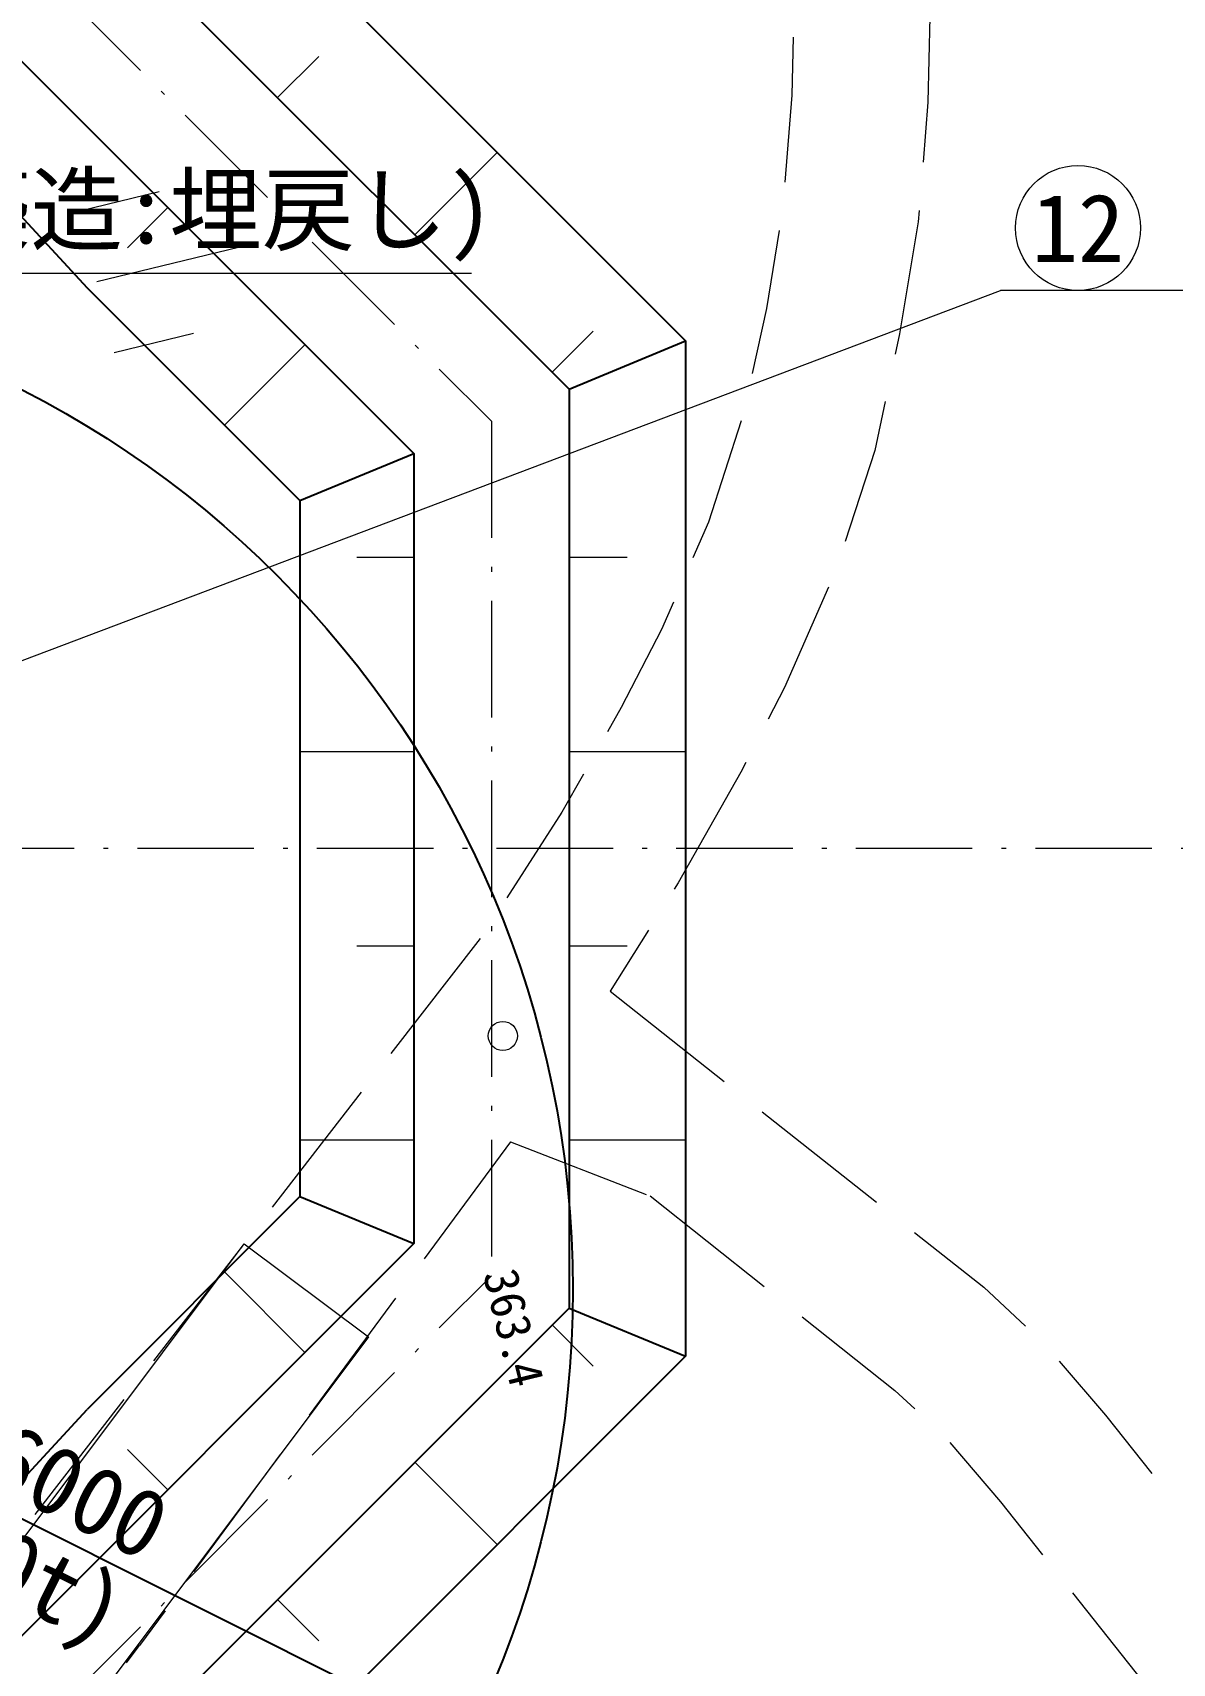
# Model space of a CAD drawing. Header units: millimetres. Extents: x -2078669 to -1085629, y -5987148 to 310365.
# Drawn here: x -1660398 to -1631047, y -3453930 to -3411946 of the extents above; entities that cross this region are included whole.
import ezdxf
from ezdxf.enums import TextEntityAlignment as Align

# ---------------------------------------------------------------- set-up
doc = ezdxf.new("R2010")
doc.units = ezdxf.units.MM
doc.header["$LTSCALE"] = 500
doc.header["$PDSIZE"] = 300
doc.linetypes.add('SXF_一点短鎖線', pattern=[9.25, 6, -1.5, 0.25, -1.5])
doc.layers.get('Defpoints').update_dxf_attribs({"color": 153})
for name, color, linetype, lineweight in [('D-BGD', 7, 'Continuous', 13), ('D-BMK', 2, 'SXF_一点短鎖線', 13), ('D-BYP-STR1', 2, 'Continuous', 13), ('D-BYP-STR2', 6, 'Continuous', 25), ('D-BYP-STR8', 5, 'Continuous', 25), ('D-BYP-STRC', 1, 'Continuous', 13)]:
    doc.layers.add(name, color=color, linetype=linetype, lineweight=lineweight)
doc.styles.add('MS ゴシック', font='MS Gothic.ttf')
doc.dimstyles.new('DIM-500-F', dxfattribs={"dimscale": 500, "dimtxt": 3.5, "dimasz": 2.5, "dimexe": 0, "dimexo": 2, "dimgap": 0.8, "dimtad": 1, "dimdec": 0, "dimzin": 0, "dimdsep": 46, "dimtxsty": 'MS ゴシック', "dimblk": 'OPEN', "dimcen": 0.1, "dimclrd": 256, "dimclre": 256, "dimclrt": 256, "dimaunit": 1, "dimadec": 4, "dimazin": 0, "dimtfac": 1, "dimtdec": 0, "dimtmove": 2, "dimatfit": 3, "dimldrblk": 'OPEN', "dimfxl": 1, "dimtolj": 1, "dimtzin": 0, "dimlwd": -1, "dimlwe": -1, "dimarcsym": 2})

# ---------------------------------------------------------------- blocks, each defined once
blk = doc.blocks.new('河川平面')
at = {"layer": 'D-BGD', "linetype": 'Continuous'}
for p, q in [((1651783.019081567, -2767035.47894834), (1653823.170264144, -2766540.319705504)), ((1652225.028025112, -2768857.068834675), (1655869.204497085, -2767971.316995427)), ((1652667.40559509, -2770680.024046749), (1654708.055127328, -2770183.997827841)), ((1666424.192709773, -2785555.508741493, 363404.980358196), (1665440.451654636, -2787120.434032712, 363359.9803606282)), ((1662089.625593708, -2785764.130122514, 363401.9803583581), (1659796.965824591, -2788731.286280053, 363429.9803568447)), ((1665440.451654636, -2787120.434032712, 363359.9803606282), (1668378.116546125, -2789450.353229944, 363316.9803629523)), ((1659032.623026073, -2789719.883223987, 363438.9803563583), (1656739.963256959, -2792687.039381512, 363466.9803548449)), ((1669357.504293174, -2790226.703970335, 363302.980363709), (1672296.036160736, -2792557.121517203, 363259.9803660331)), ((1662876.686221341, -2790998.681635268, 363309.9803633307), (1660652.237572692, -2794017.7342498, 363365.9803603038)), ((1662876.686221341, -2790998.681635268, 363309.9803633307), (1666371.635743486, -2792357.08927577, 363309.9803633307)), ((1666468.907873881, -2792394.547672356, 363309.9803633307), (1669405.077716419, -2794727.067797819, 363267.9803656007)), ((1655975.122108797, -2793676.503301533, 363476.9803543044), (1653682.462339681, -2796643.659459057, 363504.980352791)), ((1659911.542031489, -2795023.384261772, 363383.980359331), (1657687.96035892, -2798042.935225968, 363439.9803563043)), ((1652918.119541158, -2797632.256402991, 363513.9803523046), (1650624.961422398, -2800600.279536603, 363541.9803507912)), ((1656946.766468063, -2799049.452214028, 363458.9803552773), (1654722.816169064, -2802067.6378525, 363514.9803522505)), ((1677348.907659888, -2802612.873101369, 363192.9803696544), (1679675.012350652, -2805553.223326799, 363233.9803674384)), ((1653981.62227821, -2803074.15484056, 363532.9803512777), (1653320.211881466, -2803971.972278948, 363549.9803503588)), ((1652984.564273072, -2804413.426296627, 363553.9803501426), (1653320.211881466, -2803971.972278948, 363549.9803503588))]:
    blk.add_line(p, q, dxfattribs=at)
at = {"layer": 'D-BGD', "linetype": 'Continuous', "extrusion": (-0.7958369822512232, 0.05688920158731969, 0.6028325774408875), "elevation": -1270099.779735721}
blk.add_lwpolyline([(2635677.289339777, 1414954.49587504), (2637866.964238212, 1415131.216890954), (2639419.134136932, 1415106.150080176)], dxfattribs=at)
at = {"layer": 'D-BGD', "linetype": 'Continuous', "extrusion": (-0.8419874738785554, 0.05875148446401494, 0.5362885015594531), "elevation": -1373707.591556958}
blk.add_lwpolyline([(2639603.618994646, 1303298.920641889), (2641095.303667621, 1303422.138312197), (2643348.753921232, 1303384.225182869)], dxfattribs=at)
at = {"layer": 'D-BGD', "linetype": 'Continuous', "extrusion": (0.003297256549896423, -0.01437709702968165, 0.9998912076722364), "elevation": 408653.9527571932}
blk.add_lwpolyline([(1672189.602968971, -2761437.945423744), (1672165.925640928, -2761730.016237421), (1671684.897722329, -2764614.147164183), (1671573.57523961, -2765134.987119946)], dxfattribs=at)
at = {"layer": 'D-BGD', "linetype": 'Continuous', "extrusion": (0.01099988653228693, -0.01672062885646342, 0.9997996914717073), "elevation": 427949.6774661887}
blk.add_lwpolyline([(-126043.3975259657, -3221876.085430621), (-127419.9440631079, -3223375.004769142), (-128646.4018913775, -3224574.14023998)], dxfattribs=at)
at = {"layer": 'D-BGD', "linetype": 'Continuous', "extrusion": (0.006543513330532965, -0.01492104612857574, 0.999867263598385), "elevation": 415583.2589318215}
blk.add_lwpolyline([(1670106.330303085, -2766054.016229319), (1669838.554245858, -2767310.817647495), (1669077.171376157, -2769655.386577762)], dxfattribs=at)
at = {"layer": 'D-BGD', "linetype": 'Continuous', "extrusion": (0.6370307824557949, -0.2168421367003632, 0.7397102608149889), "elevation": 1933012.614516554}
blk.add_lwpolyline([(-2086798.679253308, -1584961.906063778), (-2089537.890516661, -1585018.375907595), (-2090541.352843128, -1584903.950171447)], dxfattribs=at)
at = {"layer": 'D-BGD', "linetype": 'Continuous', "extrusion": (-0.684495936703282, 0.3482151286353428, 0.6404775849521733), "elevation": -1878044.542241774}
blk.add_lwpolyline([(1717192.43337169, 2039315.879481175), (1720013.549081765, 2039573.69973419), (1720930.447564949, 2039564.584876765)], dxfattribs=at)
at = {"layer": 'D-BGD', "linetype": 'Continuous', "extrusion": (-0.1784850473394423, 0.08711836549752383, 0.9800783021112532), "elevation": -183936.2187287384}
blk.add_lwpolyline([(1767338.812374038, 2737774.857744104), (1767624.039467026, 2737768.301087771), (1770887.919003403, 2737563.389621476), (1771080.935239758, 2737541.728099258)], dxfattribs=at)
at = {"layer": 'D-BGD', "linetype": 'Continuous', "extrusion": (0.0279215077844872, -0.03107704429021941, 0.9991269222282146), "elevation": 496062.066542127}
blk.add_lwpolyline([(-620640.2628791647, -3163729.439650659), (-621710.7786899686, -3164088.481098125), (-624237.5019593418, -3164782.627896589)], dxfattribs=at)
at = {"layer": 'D-BGD', "linetype": 'Continuous', "extrusion": (-0.01349982497119677, -0.03540412610543083, 0.9992818934517217), "elevation": 439291.7736267875}
blk.add_lwpolyline([(2558691.764287675, -1998657.685169335), (2560862.108543356, -1999343.871187618), (2562227.167886734, -1999898.098356239)], dxfattribs=at)
at = {"layer": 'D-BGD', "linetype": 'Continuous', "flags": 128}
for points in [[(1624340.250418191, -2870691.85051814), (1622973.450209964, -2865288.190754044), (1622059.863937374, -2860203.523386605), (1621936.138118443, -2855895.840144512), (1622100.875019834, -2850193.372675495), (1622391.730415376, -2845766.431743968), (1623448.575781737, -2840970.081437317), (1624701.267506624, -2837344.005479562), (1626776.041344037, -2832753.294447473), (1629061.804534101, -2829133.94400045), (1631525.58542532, -2825503.883995515), (1635921.659516725, -2820189.761260701), (1637929.897823393, -2817761.557226791), (1645469.835730892, -2807698.449990011), (1656019.652501093, -2793627.126751594), (1659219.847950033, -2796026.058255256)], [(1659219.847950033, -2796026.058255256), (1648670.529529467, -2810096.51451765), (1641073.213318824, -2820237.369611754), (1639083.762032361, -2822642.923087651), (1634729.119055328, -2827907.041199657), (1632408.391520408, -2831326.357924145), (1630306.696624295, -2834653.578519431), (1628421.651352211, -2838823.921797634), (1627305.160499649, -2842056.533266991), (1626363.258932123, -2846331.856806247), (1626096.927688998, -2850383.033781785), (1625937.387331952, -2855895.864777416), (1626049.763744156, -2859789.861939916), (1626886.308244841, -2864442.690744258), (1628320.337307048, -2870114.874269897), (1628490.819727905, -2870691.85051814)]]:
    blk.add_lwpolyline(points, dxfattribs=at)
at = {"layer": 'D-BGD', "linetype": 'Continuous', "extrusion": (-0.04022928247606915, -0.068491365065765, 0.9968402769465572), "elevation": 486375.754495903}
blk.add_lwpolyline([(2856124.190307489, -1530677.463461992), (2859144.325922347, -1531105.501850567), (2859827.768740236, -1531256.574223007)], dxfattribs=at)
at = {"layer": 'D-BGD', "linetype": 'Continuous', "extrusion": (0.3885867739310789, 0.3192742907646867, 0.8643287837290525), "elevation": 72672.19662878668}
blk.add_lwpolyline([(-3225447.885305481, 597244.1297344782), (-3227278.080157855, 597198.3974705744), (-3229196.716412173, 597240.1530158697)], dxfattribs=at)
at = {"layer": 'D-BGD', "linetype": 'Continuous', "extrusion": (0.4263724177455015, 0.3490497023944438, 0.834488386164964), "elevation": 40004.03799187037}
blk.add_lwpolyline([(-3226130.350756169, 598529.5744871313), (-3228142.474625354, 598478.7601472924), (-3229879.973898214, 598513.2413064757)], dxfattribs=at)
at = {"layer": 'D-BGD', "linetype": 'Continuous'}
blk.add_polyline3d([(1667071.217320551, -2777111.729409912, 363441.9803561962), (1666765.297577948, -2777812.49259949, 363499.9803530613), (1665725.724979275, -2779821.693500064, 363479.9803541423), (1665370.749762831, -2780449.275000365, 363470.9803546287)], dxfattribs=at)
blk.add_circle((1662676.483028843, -2788276.840736803, 363379.9803595472), 374.999979731494, dxfattribs=at)
at = {"layer": 'D-BGD', "linetype": 'Continuous', "style": 'MS ゴシック'}
blk.add_text('363.4', height=900, rotation=283.66942145203, dxfattribs=at).set_placement((1662162.745794688, -2794403.859421905))
blk = doc.blocks.new('_Open')
at = {"color": 0, "linetype": 'ByBlock', "lineweight": -2}
for p, q in [((-1, 0.1666666666666667), (0, 0)), ((-1, -0.1666666666666667), (0, 0)), ((0, 0), (-1, 0))]:
    blk.add_line(p, q, dxfattribs=at)
blk = doc.blocks.new('*D30')
at = {"layer": 'D-BYP-STR8', "transparency": 16777216}
blk.add_line((-1664197.658336613, -3448446.781659744), (-1650348.960639816, -3455368.391002084), dxfattribs=at)
at = {"layer": 'Defpoints', "color": 0, "transparency": 16777216}
for p in [(-1672487.78511302, -3444303.358198487), (-1649230.838191675, -3455927.231042669)]:
    blk.add_point(p, dxfattribs=at)
at = {"layer": 'D-BYP-STR8', "transparency": 16777216, "xscale": 1250, "yscale": 1250, "zscale": 1250, "rotation": 333.4440167978683}
blk.add_blockref('_Open', (-1649230.838191675, -3455927.231042669), dxfattribs=at)
at = {"layer": 'D-BYP-STR8', "transparency": 16777216, "char_height": 1750, "attachment_point": 5, "rotation": 333.44401679786824, "style": 'MS ゴシック'}
for s, insert in [('\\A1;R26000', (-1660305.966461965, -3448966.4771959)), ('\\A1;(1.0t)', (-1661511.529103833, -3451378.556779714))]:
    blk.add_mtext(s, dxfattribs=dict(at, insert=insert))

msp = doc.modelspace()

# ---------------------------------------------------------------- linework, layer by layer
at = {"layer": 'D-BMK'}
for p, q in [((-1695712.226873096, -3374825.114942112), (-1648584.593885418, -3421952.74792979)), ((-1648584.593885418, -3421952.74792979), (-1648584.593885029, -3443952.747910547)), ((-1695712.223851892, -3491080.38367967), (-1648584.593313689, -3443952.748242518))]:
    msp.add_line(p, q, dxfattribs=at)
at = {"layer": 'D-BMK', "linetype": 'SXF_一点短鎖線'}
msp.add_line((-1622324.633112539, -3432952.74792979), (-1736237.158088689, -3432952.74792979), dxfattribs=at)
at = {"layer": 'D-BYP-STR1'}
for p, q in [((-1654090.50969212, -3413618.405017187), (-1653029.84952034, -3412557.744845408)), ((-1650554.975786187, -3417153.93892312), (-1648433.655442627, -3415032.61857956)), ((-1656918.936815366, -3416446.832140434), (-1657954.815501905, -3417482.710826972)), ((-1653383.402909433, -3419982.366046366), (-1655455.160282511, -3422054.123419444)), ((-1647019.441880254, -3420689.472829053), (-1645958.781708474, -3419628.812657273)), ((-1652049.547570711, -3425452.74792979), (-1650584.593883235, -3425452.74792979)), ((-1646584.593885356, -3425452.74792979), (-1645084.593885356, -3425452.74792979)), ((-1653514.501258099, -3430452.74792979), (-1650584.593883146, -3430452.74792979)), ((-1646584.593885268, -3430452.74792979), (-1643584.593885268, -3430452.74792979)), ((-1652049.547570535, -3435452.74792979), (-1650584.593883058, -3435452.74792979)), ((-1646584.593885179, -3435452.74792979), (-1645084.593885179, -3435452.74792979)), ((-1653514.501257923, -3440452.74792979), (-1650584.593882969, -3440452.74792979)), ((-1646584.593885091, -3440452.74792979), (-1643584.593885091, -3440452.74792979)), ((-1653383.402909433, -3445923.129813213), (-1655455.160282511, -3443851.372440136)), ((-1647019.441880254, -3445216.023030527), (-1645958.781708474, -3446276.683202307)), ((-1656918.936815366, -3449458.663719146), (-1657954.815501905, -3448422.785032607)), ((-1650554.975786187, -3448751.55693646), (-1648433.655442627, -3450872.877280019)), ((-1654090.50969212, -3452287.090842392), (-1653029.84952034, -3453347.751014172))]:
    msp.add_line(p, q, dxfattribs=at)
at = {"layer": 'D-BYP-STR2'}
for p, q in [((-1681627.479759544, -3386081.43491209), (-1646584.593885442, -3421124.320786193)), ((-1682489.006920828, -3390876.761997298), (-1650584.593883291, -3422781.175034835)), ((-1658995.22526781, -3404471.048716705), (-1643584.593885463, -3419881.680099051)), ((-1667902.105057248, -3408868.045724148), (-1658995.22526781, -3418514.058396472)), ((-1658995.22526781, -3418514.058396472), (-1653514.501258223, -3423994.78240606)), ((-1646584.593885442, -3421124.320786193), (-1643584.593885463, -3419881.680099051)), ((-1643584.593885455, -3419881.68009906), (-1643584.593884992, -3446023.815722384)), ((-1646584.593885433, -3421124.320786202), (-1646584.593885014, -3444781.175035287)), ((-1653514.501256871, -3423994.782407411), (-1650584.593883282, -3422781.175034845)), ((-1650584.593883282, -3422781.175034845), (-1650584.593882922, -3443124.320786702)), ((-1653514.501258214, -3423994.782406069), (-1653514.501257897, -3441910.713415521)), ((-1653514.501257888, -3441910.713415512), (-1658995.22526781, -3447391.437425435)), ((-1653514.501257942, -3441910.713415566), (-1650584.593882922, -3443124.320786702)), ((-1650584.593882913, -3443124.320786694), (-1695712.226873104, -3488251.953776885)), ((-1646584.593885005, -3444781.175035278), (-1695712.226873104, -3493908.808023377)), ((-1646584.593885005, -3444781.175035278), (-1643584.593884992, -3446023.815722384)), ((-1643584.593884983, -3446023.815722375), (-1658995.22526781, -3461434.447105202)), ((-1668025.854850614, -3457171.469204699), (-1658995.22526781, -3447391.437425435))]:
    msp.add_line(p, q, dxfattribs=at)
at = {"layer": 'D-BYP-STR8'}
msp.add_circle((-1672487.785113021, -3444303.358198487), 26000, dxfattribs=at)
at = {"layer": 'D-BYP-STRC'}
for p, q in [((-1649096.548581574, -3418145.532672421), (-1683296.548581574, -3418145.532672421)), ((-1596274.034500639, -3418585.548002021, 362999.9803800859), (-1635474.034500639, -3418585.548002021, 362999.9803800859))]:
    msp.add_line(p, q, dxfattribs=at)
msp.add_circle((-1633478.645565682, -3416975.548002021, 362999.9803800859), 1610, dxfattribs=at)

# ---------------------------------------------------------------- block references
at = {"layer": 'D-BGD'}
msp.add_blockref('河川平面', (-3310965.811631768, -649499.8234242629), dxfattribs=at)

# ---------------------------------------------------------------- texts
at = {"layer": 'D-BYP-STRC', "style": 'MS ゴシック'}
msp.add_text('作業土工(樋門築造:埋戻し)', height=1750, dxfattribs=at).set_placement((-1678355.093786744, -3416499.72612405), align=Align.MIDDLE_LEFT)
msp.add_text('12', height=1750, dxfattribs=at).set_placement((-1633478.645565682, -3416975.548002021, 362999.9803800859), align=Align.MIDDLE_CENTER)

# ---------------------------------------------------------------- dimensions: what is measured, and where the dimension line sits
at = {"layer": 'D-BYP-STR8'}
dim = msp.add_radius_dim(center=(-1672487.78511302, -3444303.358198487), mpoint=(-1649230.838191675, -3455927.231042669), text='<>\\X(1.0t)', dimstyle='DIM-500-F', override={"dimtmove": 0}, dxfattribs=at)
dim.commit()
dim.dimension.update_dxf_attribs({"geometry": '*D30', "text_midpoint": (-1660875.983303362, -3450106.962093005), "dimtype": 164})

# ---------------------------------------------------------------- leaders
msp.add_leader([(-1672424.155472765, -3446857.355313073), (-1651511.036175693, -3466739.519360065)], dimstyle='DIM-500-F', dxfattribs=at)
at = {"layer": 'D-BYP-STRC'}
msp.add_leader([(-1668262.810425118, -3430985.42190309, 362999.9803800859), (-1635474.034500639, -3418585.548002021, 362999.9803800859)], dimstyle='DIM-500-F', override={"dimgap": 0.8, "dimtad": 0}, dxfattribs=at)

doc.saveas('drawing.dxf')
